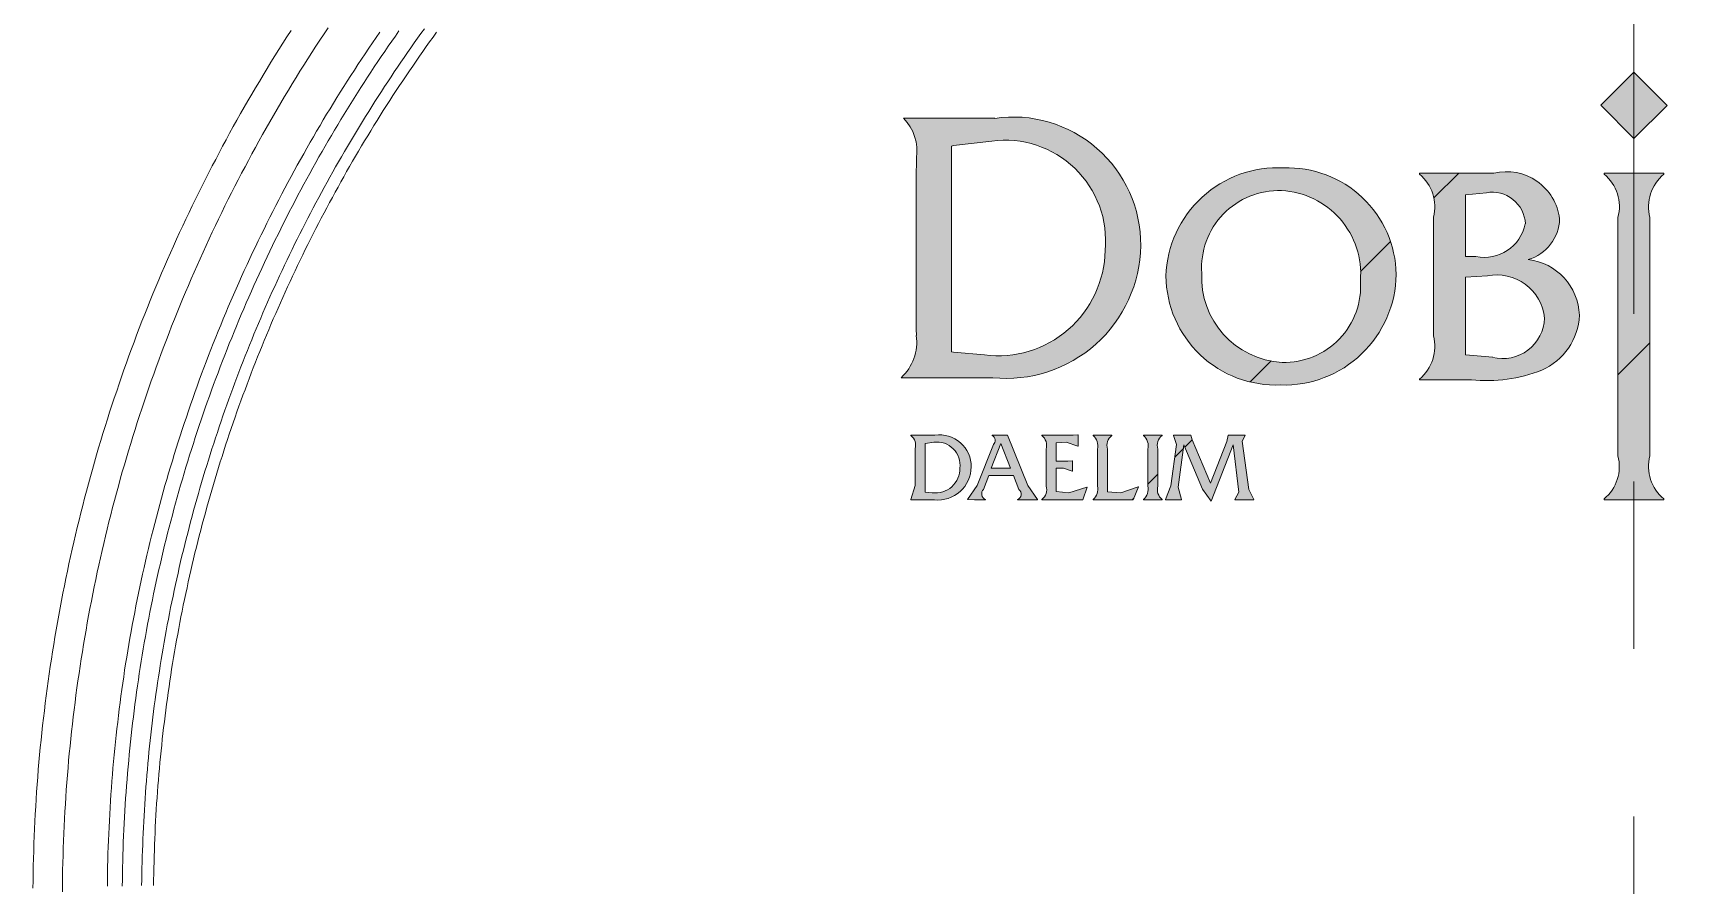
# Model space of a CAD drawing. Header units: millimetres. Extents: x 2029 to 2623, y -1230 to -810.
# Drawn here: x 2183.77 to 2208.36, y -1108.3 to -1095.58 of the extents above; entities that cross this region are included whole.
import ezdxf

# ---------------------------------------------------------------- set-up
doc = ezdxf.new("R2010")
doc.units = ezdxf.units.MM
doc.header["$LTSCALE"] = 10
doc.linetypes.add('CENTER', pattern=[2, 1.25, -0.25, 0.25, -0.25])
for name, color, linetype in [('00_COMPONENTS', 7, 'Continuous'), ('CL', 1, 'CENTER'), ('D', 2, 'Continuous')]:
    doc.layers.add(name, color=color, linetype=linetype)

msp = doc.modelspace()

# ---------------------------------------------------------------- hatches: boundary and pattern name
at = {"layer": 'D', "lineweight": 5}
h = msp.add_hatch(color=256, dxfattribs=at)
h.dxf.hatch_style = 1
h.paths.add_polyline_path([(2209.709, -1099.468), (2208.655, -1099.468), (2208.604, -1099.519, -0.283727), (2208.766, -1100.111), (2208.766, -1101.879, -0.280715), (2208.559, -1102.54), (2208.559, -1102.553), (2209.684, -1102.553, 0.442993), (2211.443, -1100.983, 0.459327)])
h.paths.add_polyline_path([(2209.243, -1099.858), (2209.666, -1099.806, -0.485797), (2210.909, -1101.04, -0.453459), (2209.586, -1102.216), (2209.243, -1102.184)], flags=16)
h.paths.add_polyline_path([(2207.676, -1097.676), (2207.23, -1097.676), (2207.23, -1097.69, -0.29577), (2207.437, -1098.337), (2207.437, -1100.686), (2207.676, -1100.447)])
h.paths.add_polyline_path([(2207.676, -1096.169), (2207.182, -1096.661), (2207.676, -1097.155)])
h.paths.add_polyline_path([(2207.676, -1096.169), (2207.676, -1096.169), (2207.676, -1097.155), (2207.676, -1097.155), (2208.17, -1096.662)])
h.paths.add_polyline_path([(2207.915, -1100.208), (2207.676, -1100.447), (2207.676, -1102.551), (2208.122, -1102.551), (2208.122, -1102.537, -0.290341), (2207.915, -1101.895)])
h.paths.add_polyline_path([(2207.676, -1100.447), (2207.437, -1100.686), (2207.437, -1101.895, -0.293084), (2207.23, -1102.537), (2207.23, -1102.551), (2207.676, -1102.551)])
h.paths.add_polyline_path([(2207.915, -1098.337, -0.288504), (2208.122, -1097.69), (2208.122, -1097.676), (2207.676, -1097.676), (2207.676, -1100.447), (2207.915, -1100.208)])
h.paths.add_polyline_path([(2213.588, -1099.726, -0.035458), (2213.763, -1099.748), (2214.075, -1099.436, 0.070819), (2213.621, -1099.389, 0.421412), (2211.863, -1101.001, 0.085426), (2211.962, -1101.549), (2212.399, -1101.112, -0.030067), (2212.397, -1100.96, -0.443865)])
h.paths.add_polyline_path([(2212.399, -1101.112), (2211.962, -1101.549, 0.327222), (2213.574, -1102.629, 0.419766), (2215.3, -1100.978, 0.339272), (2214.075, -1099.436), (2213.763, -1099.748, -0.381923), (2214.765, -1101.072, -0.44362), (2213.598, -1102.291, -0.378048)])
h.paths.add_polyline_path([(2216.629, -1102.27, -0.152451), (2215.458, -1101.833), (2215.604, -1102.459, 0.057412), (2216.286, -1102.613)])
h.paths.add_polyline_path([(2218.211, -1101.429, 0.098614), (2217.981, -1100.918), (2217.519, -1101.381, -0.053331), (2217.602, -1101.614, -0.384932), (2216.709, -1102.273, -0.009581), (2216.629, -1102.27), (2216.286, -1102.613, 0.029314), (2216.644, -1102.631, 0.40639)])
h.paths.add_polyline_path([(2217.087, -1100.343, -0.278524), (2216.152, -1099.513, -0.426841), (2216.961, -1098.931, -0.173961), (2217.864, -1099.262), (2217.864, -1098.696), (2217.009, -1098.573, 0.420899), (2215.543, -1099.578, 0.317624), (2216.669, -1100.741, -0.241901), (2217.519, -1101.381), (2217.981, -1100.918, 0.192215)])
h.paths.add_polyline_path([(2206.097, -1098.964, 0.325259), (2206.566, -1098.356, 0.448332), (2205.586, -1097.676), (2205.059, -1097.676), (2204.69, -1098.045, -0.117096), (2204.681, -1098.332), (2204.681, -1100.1, -0.291562), (2204.475, -1100.747), (2204.475, -1100.761), (2205.248, -1100.761, 0.11383), (2206.299, -1100.616, 0.285054), (2206.861, -1099.795, 0.372929)])
h.paths.add_polyline_path([(2206.341, -1099.837, -0.477527), (2205.568, -1100.423), (2205.159, -1100.386), (2205.159, -1099.228), (2205.488, -1099.209, -0.446211)], flags=16)
h.paths.add_polyline_path([(2205.314, -1098.919), (2205.159, -1098.919), (2205.159, -1098), (2205.474, -1097.966, -0.454212), (2206.055, -1098.431, -0.41405)], flags=16)
h.paths.add_polyline_path([(2205.059, -1097.676), (2204.475, -1097.676), (2204.475, -1097.69, -0.172212), (2204.69, -1098.045)], flags=17)
h.paths.add_polyline_path([(2202.447, -1097.596, 0.421604), (2200.688, -1099.209, 0.343841), (2201.944, -1100.791), (2202.257, -1100.478, -0.374627), (2201.223, -1099.167, -0.443793), (2202.414, -1097.934, -0.390315), (2203.595, -1099.14), (2204.041, -1098.694, 0.332018)])
h.paths.add_polyline_path([(2204.126, -1099.186, 0.077541), (2204.041, -1098.694), (2203.595, -1099.14, -0.028036), (2203.591, -1099.279, -0.443543), (2202.423, -1100.498, -0.033066), (2202.257, -1100.478), (2201.944, -1100.791, 0.070265), (2202.401, -1100.836, 0.419553)])
h.paths.add_polyline_path([(2198.131, -1096.855), (2196.77, -1096.855, -0.236718), (2196.962, -1097.447), (2196.961, -1097.553), (2196.96, -1097.643), (2196.96, -1099.899), (2196.96, -1100.002), (2196.961, -1100.097, -0.244078), (2196.736, -1100.728), (2198.101, -1100.728, 0.439722), (2200.312, -1098.756, 0.459902)])
h.paths.add_polyline_path([(2199.78, -1098.828, -0.445845), (2197.979, -1100.388), (2197.515, -1100.345), (2197.487, -1100.339), (2197.487, -1097.269), (2197.514, -1097.263), (2198.086, -1097.195, -0.48335)], flags=16)
h.paths.add_polyline_path([(2197.238, -1101.587), (2196.879, -1101.587), (2196.879, -1101.59, -0.308202), (2196.944, -1101.786), (2196.944, -1102.339), (2196.879, -1102.546), (2196.879, -1102.55), (2197.231, -1102.55, 0.44202), (2197.78, -1102.059, 0.46008)])
h.paths.add_polyline_path([(2197.613, -1102.077, -0.453726), (2197.2, -1102.445), (2197.093, -1102.434), (2197.093, -1101.708), (2197.225, -1101.691, -0.486245)], flags=16)
h.paths.add_polyline_path([(2198.321, -1101.587), (2198.091, -1101.587), (2198.091, -1101.59, -0.512502), (2198.112, -1101.727), (2197.868, -1102.338), (2197.726, -1102.546), (2197.83, -1102.55), (2197.995, -1102.55), (2197.995, -1102.546, -0.551776), (2197.966, -1102.395), (2198.042, -1102.188), (2198.41, -1102.188), (2198.49, -1102.395, -0.621846), (2198.47, -1102.546), (2198.47, -1102.55), (2198.771, -1102.55), (2198.771, -1102.546), (2198.627, -1102.338)])
h.paths.add_polyline_path([(2198.08, -1102.08), (2198.225, -1101.711), (2198.369, -1102.08)], flags=16)
h.paths.add_polyline_path([(2199.293, -1101.966), (2199.289, -1101.966), (2199.224, -1101.974), (2199.05, -1101.974), (2199.05, -1101.702), (2199.2, -1101.691), (2199.373, -1101.75), (2199.377, -1101.75), (2199.377, -1101.579), (2199.373, -1101.579), (2199.304, -1101.587), (2198.834, -1101.587), (2198.834, -1101.59, -0.295922), (2198.901, -1101.793), (2198.901, -1102.345, -0.297266), (2198.834, -1102.546), (2198.834, -1102.55), (2199.446, -1102.55), (2199.511, -1102.359), (2199.508, -1102.359), (2199.237, -1102.445), (2199.05, -1102.428), (2199.05, -1102.08), (2199.159, -1102.08), (2199.289, -1102.121), (2199.293, -1102.121)])
h.paths.add_polyline_path([(2199.813, -1101.793, -0.292936), (2199.878, -1101.59), (2199.878, -1101.587), (2199.599, -1101.587), (2199.599, -1101.59, -0.291903), (2199.664, -1101.793), (2199.664, -1102.345, -0.293234), (2199.599, -1102.546), (2199.599, -1102.55), (2200.184, -1102.55), (2200.212, -1102.523), (2200.277, -1102.355), (2200.273, -1102.355), (2200.013, -1102.445), (2199.813, -1102.432)])
h.paths.add_polyline_path([(2200.565, -1101.793, -0.285971), (2200.63, -1101.59), (2200.63, -1101.587), (2200.352, -1101.587), (2200.352, -1101.59, -0.294911), (2200.416, -1101.793), (2200.416, -1102.318), (2200.565, -1102.169)])
h.paths.add_polyline_path([(2200.565, -1102.345), (2200.565, -1102.169), (2200.416, -1102.318), (2200.416, -1102.345, -0.289174), (2200.352, -1102.546), (2200.352, -1102.55), (2200.63, -1102.55), (2200.63, -1102.546, -0.28827)])
h.paths.add_polyline_path([(2200.949, -1101.785), (2200.822, -1101.913), (2200.763, -1102.341), (2200.681, -1102.546), (2200.681, -1102.55), (2200.92, -1102.55), (2200.92, -1102.546), (2200.873, -1102.362)])
h.paths.add_polyline_path([(2201.08, -1101.655), (2201.079, -1101.653), (2201.058, -1101.587), (2200.801, -1101.587), (2200.801, -1101.59), (2200.847, -1101.727), (2200.822, -1101.913), (2200.949, -1101.785), (2200.957, -1101.731), (2200.971, -1101.764)])
h.paths.add_polyline_path([(2201.08, -1101.655), (2200.971, -1101.764), (2201.235, -1102.393), (2201.364, -1102.569), (2201.692, -1101.73), (2201.776, -1102.436), (2201.716, -1102.546), (2201.716, -1102.55), (2201.998, -1102.55), (2201.998, -1102.546), (2201.924, -1102.397), (2201.827, -1101.677), (2201.873, -1101.59), (2201.873, -1101.587), (2201.619, -1101.587), (2201.597, -1101.678), (2201.354, -1102.3)])
edge = h.paths.add_edge_path()
edge.add_ellipse((2207.676, -1116.051), major_axis=(-13, 0), ratio=0.576923, start_angle=270, end_angle=450)
edge.add_line((2207.676, -1123.551), (2207.676, -1122.751))
edge.add_ellipse((2207.676, -1116.051), major_axis=(-12.2, 0), ratio=0.54918, start_angle=270.0001, end_angle=450, ccw=False)
edge.add_line((2207.676, -1109.351), (2207.676, -1108.551))
edge = h.paths.add_edge_path()
edge.add_ellipse((2207.676, -1116.051), major_axis=(-13, 0), ratio=0.576923, start_angle=90.0002, end_angle=269.9998)
edge.add_line((2207.676, -1108.551), (2207.676, -1109.351))
edge.add_ellipse((2207.676, -1116.051), major_axis=(-12.2, 0), ratio=0.54918, start_angle=90.0002, end_angle=269.9999, ccw=False)
edge.add_line((2207.676, -1122.751), (2207.676, -1123.551))

# ---------------------------------------------------------------- linework, layer by layer
at = {"layer": '00_COMPONENTS', "lineweight": 5}
for points in [[(2183.771, -1108.347), (2183.772, -1108.236), (2183.774, -1108.125), (2183.776, -1108.014), (2183.779, -1107.904), (2183.782, -1107.793), (2183.786, -1107.682), (2183.79, -1107.572), (2183.795, -1107.461), (2183.8, -1107.351), (2183.806, -1107.24), (2183.812, -1107.13), (2183.819, -1107.019), (2183.826, -1106.909), (2183.834, -1106.799), (2183.843, -1106.689), (2183.851, -1106.578), (2183.861, -1106.468), (2183.871, -1106.358), (2183.881, -1106.248), (2183.892, -1106.138), (2183.904, -1106.028), (2183.915, -1105.918), (2183.928, -1105.808), (2183.941, -1105.698), (2183.954, -1105.588), (2183.968, -1105.478), (2183.983, -1105.368), (2183.998, -1105.259), (2184.014, -1105.149), (2184.03, -1105.039), (2184.046, -1104.929), (2184.063, -1104.82), (2184.081, -1104.71), (2184.099, -1104.601), (2184.118, -1104.491), (2184.137, -1104.382), (2184.156, -1104.272), (2184.177, -1104.163), (2184.197, -1104.054), (2184.219, -1103.944), (2184.24, -1103.835), (2184.263, -1103.726), (2184.285, -1103.616), (2184.309, -1103.507), (2184.333, -1103.398), (2184.357, -1103.289), (2184.382, -1103.18), (2184.407, -1103.071), (2184.433, -1102.962), (2184.46, -1102.853), (2184.487, -1102.744), (2184.514, -1102.636), (2184.542, -1102.527), (2184.571, -1102.419), (2184.6, -1102.311), (2184.629, -1102.203), (2184.659, -1102.096), (2184.69, -1101.988), (2184.721, -1101.881), (2184.752, -1101.774), (2184.784, -1101.667), (2184.816, -1101.561), (2184.849, -1101.455), (2184.882, -1101.348), (2184.916, -1101.242), (2184.951, -1101.137), (2184.985, -1101.031), (2185.021, -1100.926), (2185.056, -1100.821), (2185.092, -1100.716), (2185.129, -1100.611), (2185.166, -1100.507), (2185.204, -1100.403), (2185.242, -1100.299), (2185.28, -1100.195), (2185.319, -1100.091), (2185.359, -1099.988), (2185.399, -1099.884), (2185.439, -1099.781), (2185.48, -1099.679), (2185.521, -1099.576), (2185.563, -1099.474), (2185.606, -1099.371), (2185.648, -1099.269), (2185.692, -1099.168), (2185.735, -1099.066), (2185.779, -1098.965), (2185.824, -1098.863), (2185.869, -1098.763), (2185.915, -1098.662), (2185.961, -1098.561), (2186.007, -1098.461), (2186.054, -1098.361), (2186.102, -1098.261), (2186.15, -1098.161), (2186.198, -1098.061), (2186.247, -1097.962), (2186.296, -1097.863), (2186.346, -1097.764), (2186.397, -1097.665), (2186.447, -1097.567), (2186.499, -1097.469), (2186.55, -1097.371), (2186.603, -1097.273), (2186.655, -1097.175), (2186.708, -1097.077), (2186.762, -1096.98), (2186.816, -1096.883), (2186.871, -1096.786), (2186.926, -1096.69), (2186.981, -1096.593), (2187.037, -1096.497), (2187.094, -1096.401), (2187.151, -1096.305), (2187.208, -1096.21), (2187.266, -1096.114), (2187.324, -1096.019), (2187.383, -1095.924), (2187.443, -1095.829), (2187.502, -1095.735), (2187.563, -1095.641), (2187.624, -1095.546)], [(2188.178, -1095.504), (2188.117, -1095.596), (2188.056, -1095.689), (2187.995, -1095.781), (2187.935, -1095.874), (2187.876, -1095.967), (2187.817, -1096.06), (2187.758, -1096.154), (2187.7, -1096.247), (2187.642, -1096.341), (2187.585, -1096.435), (2187.529, -1096.529), (2187.473, -1096.624), (2187.417, -1096.718), (2187.362, -1096.813), (2187.307, -1096.908), (2187.253, -1097.004), (2187.199, -1097.099), (2187.145, -1097.195), (2187.093, -1097.291), (2187.04, -1097.387), (2186.988, -1097.483), (2186.937, -1097.58), (2186.886, -1097.676), (2186.835, -1097.773), (2186.785, -1097.87), (2186.736, -1097.968), (2186.687, -1098.065), (2186.638, -1098.163), (2186.59, -1098.261), (2186.542, -1098.359), (2186.495, -1098.458), (2186.448, -1098.556), (2186.402, -1098.655), (2186.356, -1098.754), (2186.311, -1098.853), (2186.266, -1098.952), (2186.221, -1099.052), (2186.177, -1099.152), (2186.134, -1099.252), (2186.091, -1099.352), (2186.048, -1099.452), (2186.006, -1099.553), (2185.965, -1099.654), (2185.923, -1099.755), (2185.883, -1099.856), (2185.842, -1099.957), (2185.803, -1100.059), (2185.763, -1100.161), (2185.724, -1100.263), (2185.686, -1100.365), (2185.648, -1100.467), (2185.611, -1100.57), (2185.574, -1100.673), (2185.537, -1100.776), (2185.501, -1100.879), (2185.465, -1100.982), (2185.43, -1101.086), (2185.396, -1101.19), (2185.362, -1101.294), (2185.328, -1101.398), (2185.295, -1101.503), (2185.262, -1101.607), (2185.23, -1101.712), (2185.198, -1101.817), (2185.167, -1101.923), (2185.136, -1102.028), (2185.105, -1102.134), (2185.075, -1102.24), (2185.046, -1102.346), (2185.017, -1102.452), (2184.989, -1102.559), (2184.961, -1102.666), (2184.933, -1102.773), (2184.906, -1102.88), (2184.88, -1102.987), (2184.854, -1103.095), (2184.828, -1103.202), (2184.803, -1103.309), (2184.779, -1103.417), (2184.755, -1103.525), (2184.732, -1103.632), (2184.709, -1103.74), (2184.686, -1103.847), (2184.665, -1103.955), (2184.643, -1104.063), (2184.622, -1104.171), (2184.602, -1104.279), (2184.582, -1104.386), (2184.563, -1104.494), (2184.544, -1104.602), (2184.526, -1104.71), (2184.509, -1104.818), (2184.491, -1104.926), (2184.475, -1105.034), (2184.459, -1105.143), (2184.443, -1105.251), (2184.428, -1105.359), (2184.413, -1105.467), (2184.399, -1105.575), (2184.385, -1105.684), (2184.372, -1105.792), (2184.36, -1105.901), (2184.348, -1106.009), (2184.336, -1106.117), (2184.325, -1106.226), (2184.314, -1106.335), (2184.304, -1106.443), (2184.295, -1106.552), (2184.286, -1106.66), (2184.277, -1106.769), (2184.269, -1106.878), (2184.262, -1106.987), (2184.255, -1107.095), (2184.248, -1107.204), (2184.242, -1107.313), (2184.236, -1107.422), (2184.231, -1107.531), (2184.227, -1107.64), (2184.223, -1107.749), (2184.22, -1107.858), (2184.217, -1107.967), (2184.214, -1108.076), (2184.212, -1108.186), (2184.211, -1108.295), (2184.21, -1108.404)], [(2184.882, -1108.319), (2184.883, -1108.222), (2184.884, -1108.124), (2184.886, -1108.026), (2184.889, -1107.928), (2184.891, -1107.83), (2184.895, -1107.732), (2184.898, -1107.634), (2184.902, -1107.536), (2184.907, -1107.438), (2184.912, -1107.34), (2184.917, -1107.242), (2184.923, -1107.143), (2184.929, -1107.045), (2184.936, -1106.947), (2184.943, -1106.849), (2184.95, -1106.75), (2184.958, -1106.652), (2184.966, -1106.554), (2184.975, -1106.456), (2184.984, -1106.358), (2184.994, -1106.26), (2185.004, -1106.162), (2185.014, -1106.065), (2185.025, -1105.967), (2185.036, -1105.87), (2185.048, -1105.772), (2185.06, -1105.675), (2185.072, -1105.578), (2185.085, -1105.481), (2185.098, -1105.384), (2185.112, -1105.287), (2185.126, -1105.191), (2185.14, -1105.094), (2185.155, -1104.998), (2185.171, -1104.901), (2185.186, -1104.805), (2185.203, -1104.709), (2185.219, -1104.613), (2185.236, -1104.517), (2185.254, -1104.421), (2185.272, -1104.325), (2185.29, -1104.23), (2185.309, -1104.134), (2185.328, -1104.039), (2185.347, -1103.943), (2185.367, -1103.848), (2185.387, -1103.753), (2185.408, -1103.658), (2185.429, -1103.563), (2185.451, -1103.468), (2185.473, -1103.374), (2185.495, -1103.279), (2185.518, -1103.185), (2185.542, -1103.09), (2185.565, -1102.996), (2185.589, -1102.902), (2185.614, -1102.808), (2185.639, -1102.714), (2185.664, -1102.62), (2185.69, -1102.526), (2185.716, -1102.432), (2185.742, -1102.339), (2185.769, -1102.245), (2185.797, -1102.152), (2185.824, -1102.059), (2185.853, -1101.966), (2185.881, -1101.873), (2185.91, -1101.78), (2185.939, -1101.687), (2185.969, -1101.594), (2185.999, -1101.501), (2186.03, -1101.409), (2186.061, -1101.316), (2186.092, -1101.224), (2186.124, -1101.132), (2186.156, -1101.04), (2186.189, -1100.948), (2186.222, -1100.856), (2186.255, -1100.764), (2186.289, -1100.672), (2186.323, -1100.581), (2186.358, -1100.489), (2186.393, -1100.398), (2186.428, -1100.306), (2186.464, -1100.215), (2186.501, -1100.124), (2186.537, -1100.033), (2186.574, -1099.942), (2186.612, -1099.851), (2186.65, -1099.761), (2186.688, -1099.67), (2186.727, -1099.579), (2186.766, -1099.489), (2186.805, -1099.399), (2186.845, -1099.309), (2186.886, -1099.219), (2186.926, -1099.129), (2186.967, -1099.04), (2187.009, -1098.95), (2187.05, -1098.861), (2187.092, -1098.773), (2187.135, -1098.684), (2187.178, -1098.596), (2187.221, -1098.508), (2187.264, -1098.42), (2187.308, -1098.332), (2187.352, -1098.245), (2187.397, -1098.158), (2187.442, -1098.071), (2187.487, -1097.984), (2187.532, -1097.898), (2187.578, -1097.812), (2187.625, -1097.726), (2187.671, -1097.64), (2187.718, -1097.554), (2187.765, -1097.469), (2187.813, -1097.384), (2187.861, -1097.299), (2187.909, -1097.214), (2187.958, -1097.13), (2188.007, -1097.046), (2188.057, -1096.962), (2188.106, -1096.878), (2188.156, -1096.795), (2188.207, -1096.712), (2188.258, -1096.629), (2188.309, -1096.546), (2188.36, -1096.463), (2188.412, -1096.381), (2188.464, -1096.299), (2188.517, -1096.217), (2188.57, -1096.135), (2188.623, -1096.054), (2188.677, -1095.973), (2188.731, -1095.892), (2188.785, -1095.811), (2188.839, -1095.731), (2188.894, -1095.65), (2188.95, -1095.57)], [(2189.236, -1095.551), (2189.182, -1095.627), (2189.129, -1095.703), (2189.076, -1095.779), (2189.024, -1095.856), (2188.971, -1095.933), (2188.919, -1096.01), (2188.868, -1096.087), (2188.817, -1096.165), (2188.766, -1096.242), (2188.715, -1096.32), (2188.665, -1096.398), (2188.615, -1096.477), (2188.565, -1096.555), (2188.516, -1096.634), (2188.467, -1096.713), (2188.419, -1096.792), (2188.37, -1096.872), (2188.322, -1096.951), (2188.275, -1097.031), (2188.227, -1097.111), (2188.18, -1097.191), (2188.134, -1097.272), (2188.087, -1097.352), (2188.041, -1097.433), (2187.995, -1097.514), (2187.95, -1097.596), (2187.905, -1097.677), (2187.86, -1097.759), (2187.815, -1097.841), (2187.771, -1097.923), (2187.727, -1098.005), (2187.684, -1098.088), (2187.641, -1098.171), (2187.598, -1098.254), (2187.555, -1098.337), (2187.513, -1098.42), (2187.471, -1098.504), (2187.43, -1098.588), (2187.388, -1098.672), (2187.347, -1098.756), (2187.307, -1098.84), (2187.267, -1098.925), (2187.227, -1099.01), (2187.187, -1099.095), (2187.148, -1099.18), (2187.109, -1099.266), (2187.07, -1099.352), (2187.032, -1099.438), (2186.994, -1099.524), (2186.956, -1099.61), (2186.919, -1099.697), (2186.882, -1099.783), (2186.845, -1099.87), (2186.809, -1099.956), (2186.774, -1100.043), (2186.738, -1100.13), (2186.703, -1100.217), (2186.669, -1100.304), (2186.635, -1100.391), (2186.601, -1100.478), (2186.567, -1100.565), (2186.534, -1100.653), (2186.501, -1100.74), (2186.469, -1100.828), (2186.437, -1100.915), (2186.406, -1101.003), (2186.374, -1101.091), (2186.343, -1101.179), (2186.313, -1101.267), (2186.283, -1101.355), (2186.253, -1101.443), (2186.224, -1101.532), (2186.195, -1101.62), (2186.166, -1101.709), (2186.138, -1101.797), (2186.11, -1101.886), (2186.083, -1101.975), (2186.056, -1102.064), (2186.029, -1102.153), (2186.002, -1102.242), (2185.976, -1102.331), (2185.951, -1102.42), (2185.926, -1102.51), (2185.901, -1102.599), (2185.876, -1102.689), (2185.852, -1102.778), (2185.828, -1102.868), (2185.805, -1102.958), (2185.782, -1103.048), (2185.759, -1103.138), (2185.737, -1103.228), (2185.715, -1103.318), (2185.694, -1103.408), (2185.673, -1103.499), (2185.652, -1103.589), (2185.632, -1103.68), (2185.612, -1103.771), (2185.592, -1103.862), (2185.573, -1103.952), (2185.554, -1104.043), (2185.536, -1104.134), (2185.518, -1104.226), (2185.5, -1104.317), (2185.483, -1104.408), (2185.466, -1104.5), (2185.449, -1104.591), (2185.433, -1104.683), (2185.417, -1104.775), (2185.402, -1104.867), (2185.387, -1104.959), (2185.373, -1105.051), (2185.358, -1105.143), (2185.345, -1105.235), (2185.331, -1105.327), (2185.318, -1105.42), (2185.305, -1105.512), (2185.293, -1105.605), (2185.281, -1105.698), (2185.27, -1105.791), (2185.259, -1105.883), (2185.248, -1105.976), (2185.237, -1106.07), (2185.227, -1106.163), (2185.218, -1106.256), (2185.209, -1106.35), (2185.2, -1106.443), (2185.191, -1106.537), (2185.183, -1106.63), (2185.176, -1106.724), (2185.168, -1106.818), (2185.161, -1106.912), (2185.155, -1107.006), (2185.149, -1107.1), (2185.143, -1107.193), (2185.138, -1107.287), (2185.133, -1107.381), (2185.128, -1107.475), (2185.124, -1107.568), (2185.12, -1107.662), (2185.117, -1107.756), (2185.114, -1107.849), (2185.111, -1107.943), (2185.109, -1108.036), (2185.107, -1108.13), (2185.106, -1108.223), (2185.105, -1108.316)], [(2185.394, -1108.307), (2185.395, -1108.221), (2185.397, -1108.134), (2185.398, -1108.047), (2185.4, -1107.96), (2185.403, -1107.874), (2185.406, -1107.787), (2185.409, -1107.7), (2185.412, -1107.614), (2185.416, -1107.527), (2185.42, -1107.44), (2185.424, -1107.354), (2185.429, -1107.267), (2185.434, -1107.181), (2185.439, -1107.094), (2185.445, -1107.007), (2185.451, -1106.921), (2185.457, -1106.834), (2185.464, -1106.748), (2185.471, -1106.661), (2185.479, -1106.575), (2185.487, -1106.488), (2185.495, -1106.402), (2185.503, -1106.316), (2185.512, -1106.229), (2185.521, -1106.143), (2185.531, -1106.056), (2185.541, -1105.97), (2185.551, -1105.884), (2185.561, -1105.797), (2185.572, -1105.711), (2185.583, -1105.625), (2185.595, -1105.538), (2185.607, -1105.452), (2185.619, -1105.366), (2185.632, -1105.28), (2185.645, -1105.194), (2185.658, -1105.107), (2185.671, -1105.021), (2185.685, -1104.935), (2185.7, -1104.849), (2185.714, -1104.763), (2185.729, -1104.677), (2185.745, -1104.59), (2185.76, -1104.504), (2185.776, -1104.418), (2185.793, -1104.332), (2185.81, -1104.246), (2185.827, -1104.16), (2185.844, -1104.074), (2185.862, -1103.988), (2185.88, -1103.902), (2185.899, -1103.816), (2185.917, -1103.73), (2185.937, -1103.645), (2185.956, -1103.559), (2185.976, -1103.473), (2185.996, -1103.388), (2186.017, -1103.303), (2186.038, -1103.218), (2186.059, -1103.133), (2186.081, -1103.048), (2186.103, -1102.963), (2186.125, -1102.878), (2186.147, -1102.794), (2186.17, -1102.71), (2186.193, -1102.625), (2186.217, -1102.541), (2186.241, -1102.457), (2186.265, -1102.374), (2186.289, -1102.29), (2186.314, -1102.206), (2186.339, -1102.123), (2186.365, -1102.04), (2186.391, -1101.957), (2186.417, -1101.874), (2186.443, -1101.791), (2186.47, -1101.708), (2186.497, -1101.625), (2186.524, -1101.543), (2186.552, -1101.46), (2186.58, -1101.378), (2186.608, -1101.296), (2186.637, -1101.214), (2186.665, -1101.132), (2186.695, -1101.05), (2186.724, -1100.969), (2186.754, -1100.887), (2186.784, -1100.806), (2186.815, -1100.725), (2186.846, -1100.644), (2186.877, -1100.563), (2186.908, -1100.482), (2186.94, -1100.401), (2186.972, -1100.321), (2187.004, -1100.24), (2187.037, -1100.16), (2187.07, -1100.08), (2187.103, -1100), (2187.137, -1099.92), (2187.171, -1099.84), (2187.205, -1099.76), (2187.24, -1099.681), (2187.275, -1099.601), (2187.31, -1099.522), (2187.345, -1099.443), (2187.381, -1099.364), (2187.417, -1099.285), (2187.453, -1099.206), (2187.49, -1099.127), (2187.527, -1099.049), (2187.565, -1098.97), (2187.602, -1098.892), (2187.64, -1098.814), (2187.678, -1098.736), (2187.717, -1098.658), (2187.756, -1098.58), (2187.795, -1098.503), (2187.835, -1098.425), (2187.874, -1098.348), (2187.915, -1098.27), (2187.955, -1098.193), (2187.996, -1098.116), (2188.037, -1098.039), (2188.078, -1097.963), (2188.12, -1097.886), (2188.162, -1097.809), (2188.204, -1097.733), (2188.247, -1097.657), (2188.29, -1097.581), (2188.333, -1097.505), (2188.377, -1097.429), (2188.421, -1097.353), (2188.465, -1097.278), (2188.51, -1097.202), (2188.555, -1097.127), (2188.6, -1097.052), (2188.646, -1096.977), (2188.691, -1096.902), (2188.738, -1096.827), (2188.784, -1096.752), (2188.831, -1096.678), (2188.878, -1096.604), (2188.925, -1096.53), (2188.973, -1096.456), (2189.021, -1096.382), (2189.069, -1096.309), (2189.117, -1096.236), (2189.166, -1096.163), (2189.215, -1096.091), (2189.264, -1096.018), (2189.313, -1095.946), (2189.363, -1095.874), (2189.413, -1095.803), (2189.463, -1095.731), (2189.513, -1095.66), (2189.564, -1095.589), (2189.615, -1095.518)], [(2189.796, -1095.571), (2189.745, -1095.643), (2189.693, -1095.714), (2189.642, -1095.786), (2189.591, -1095.858), (2189.541, -1095.93), (2189.491, -1096.002), (2189.441, -1096.075), (2189.391, -1096.148), (2189.341, -1096.221), (2189.292, -1096.294), (2189.243, -1096.368), (2189.195, -1096.442), (2189.146, -1096.516), (2189.098, -1096.59), (2189.05, -1096.665), (2189.002, -1096.739), (2188.955, -1096.814), (2188.908, -1096.89), (2188.861, -1096.965), (2188.815, -1097.041), (2188.769, -1097.116), (2188.723, -1097.192), (2188.678, -1097.268), (2188.632, -1097.344), (2188.588, -1097.421), (2188.543, -1097.497), (2188.499, -1097.574), (2188.455, -1097.65), (2188.412, -1097.727), (2188.369, -1097.804), (2188.326, -1097.881), (2188.283, -1097.958), (2188.241, -1098.036), (2188.199, -1098.113), (2188.158, -1098.191), (2188.117, -1098.268), (2188.076, -1098.346), (2188.035, -1098.424), (2187.995, -1098.502), (2187.955, -1098.581), (2187.915, -1098.659), (2187.876, -1098.738), (2187.837, -1098.816), (2187.799, -1098.895), (2187.76, -1098.974), (2187.722, -1099.053), (2187.685, -1099.132), (2187.647, -1099.211), (2187.61, -1099.291), (2187.574, -1099.37), (2187.537, -1099.45), (2187.501, -1099.53), (2187.465, -1099.61), (2187.43, -1099.69), (2187.395, -1099.77), (2187.36, -1099.851), (2187.325, -1099.931), (2187.291, -1100.012), (2187.257, -1100.092), (2187.224, -1100.173), (2187.191, -1100.254), (2187.158, -1100.335), (2187.125, -1100.417), (2187.093, -1100.498), (2187.061, -1100.579), (2187.03, -1100.661), (2186.998, -1100.743), (2186.967, -1100.825), (2186.937, -1100.907), (2186.906, -1100.989), (2186.876, -1101.071), (2186.847, -1101.154), (2186.817, -1101.236), (2186.788, -1101.319), (2186.76, -1101.402), (2186.731, -1101.485), (2186.703, -1101.568), (2186.676, -1101.651), (2186.648, -1101.735), (2186.621, -1101.818), (2186.594, -1101.902), (2186.568, -1101.985), (2186.542, -1102.069), (2186.516, -1102.153), (2186.491, -1102.238), (2186.466, -1102.322), (2186.441, -1102.406), (2186.416, -1102.491), (2186.392, -1102.576), (2186.368, -1102.66), (2186.345, -1102.745), (2186.322, -1102.83), (2186.299, -1102.916), (2186.277, -1103.001), (2186.254, -1103.087), (2186.233, -1103.172), (2186.211, -1103.258), (2186.19, -1103.344), (2186.169, -1103.43), (2186.149, -1103.516), (2186.129, -1103.603), (2186.109, -1103.689), (2186.09, -1103.776), (2186.071, -1103.862), (2186.052, -1103.949), (2186.034, -1104.036), (2186.016, -1104.123), (2185.998, -1104.21), (2185.981, -1104.296), (2185.964, -1104.383), (2185.948, -1104.47), (2185.932, -1104.557), (2185.916, -1104.644), (2185.9, -1104.731), (2185.885, -1104.818), (2185.871, -1104.905), (2185.856, -1104.992), (2185.842, -1105.079), (2185.829, -1105.166), (2185.816, -1105.253), (2185.803, -1105.34), (2185.79, -1105.427), (2185.778, -1105.514), (2185.766, -1105.601), (2185.755, -1105.688), (2185.743, -1105.775), (2185.733, -1105.862), (2185.722, -1105.95), (2185.712, -1106.037), (2185.702, -1106.124), (2185.693, -1106.211), (2185.684, -1106.298), (2185.675, -1106.386), (2185.667, -1106.473), (2185.659, -1106.56), (2185.651, -1106.647), (2185.644, -1106.735), (2185.637, -1106.822), (2185.63, -1106.909), (2185.624, -1106.997), (2185.618, -1107.084), (2185.613, -1107.171), (2185.607, -1107.259), (2185.603, -1107.346), (2185.598, -1107.434), (2185.594, -1107.521), (2185.59, -1107.609), (2185.587, -1107.696), (2185.584, -1107.784), (2185.581, -1107.871), (2185.579, -1107.959), (2185.576, -1108.046), (2185.575, -1108.134), (2185.573, -1108.221), (2185.572, -1108.309)]]:
    msp.add_lwpolyline(points, dxfattribs=at)
at = {"layer": 'CL', "lineweight": 5}
msp.add_line((2207.676, -847.275), (2207.676, -1211.381), dxfattribs=at)
at = {"layer": 'D', "lineweight": 5}
for p, q in [((2207.182, -1096.661), (2207.676, -1096.169)), ((2207.676, -1096.169), (2208.17, -1096.662)), ((2196.77, -1096.855), (2198.131, -1096.855)), ((2207.676, -1097.155), (2207.182, -1096.661)), ((2208.17, -1096.662), (2207.676, -1097.155)), ((2197.514, -1097.263), (2197.487, -1097.269)), ((2197.487, -1097.269), (2197.487, -1100.339)), ((2198.086, -1097.195), (2197.514, -1097.263)), ((2196.96, -1097.643), (2196.961, -1097.553)), ((2196.961, -1097.553), (2196.962, -1097.447)), ((2196.96, -1099.899), (2196.96, -1097.643)), ((2205.586, -1097.676), (2204.475, -1097.676)), ((2204.475, -1097.676), (2204.475, -1097.69)), ((2204.69, -1098.045), (2205.059, -1097.676)), ((2207.23, -1097.676), (2208.122, -1097.676)), ((2207.23, -1097.69), (2207.23, -1097.676)), ((2208.122, -1097.676), (2208.122, -1097.69)), ((2205.159, -1098), (2205.474, -1097.966)), ((2205.159, -1098.919), (2205.159, -1098)), ((2204.681, -1098.332), (2204.681, -1100.1)), ((2207.437, -1101.895), (2207.437, -1098.337)), ((2207.915, -1098.337), (2207.915, -1101.895)), ((2203.595, -1099.14), (2204.041, -1098.694)), ((2205.314, -1098.919), (2205.159, -1098.919)), ((2205.159, -1099.228), (2205.488, -1099.209)), ((2205.159, -1100.386), (2205.159, -1099.228)), ((2196.96, -1100.002), (2196.96, -1099.899)), ((2196.961, -1100.097), (2196.96, -1100.002)), ((2207.676, -1100.447), (2207.915, -1100.208)), ((2197.487, -1100.339), (2197.515, -1100.345)), ((2197.515, -1100.345), (2197.979, -1100.388)), ((2201.944, -1100.791), (2202.257, -1100.478)), ((2205.568, -1100.423), (2205.159, -1100.386)), ((2207.437, -1100.686), (2207.676, -1100.447)), ((2198.101, -1100.728), (2196.736, -1100.728)), ((2204.475, -1100.747), (2204.475, -1100.761)), ((2204.475, -1100.761), (2205.248, -1100.761)), ((2197.238, -1101.587), (2196.879, -1101.587)), ((2196.879, -1101.587), (2196.879, -1101.59)), ((2196.944, -1101.786), (2196.944, -1102.339)), ((2197.093, -1101.708), (2197.225, -1101.691)), ((2197.093, -1102.434), (2197.093, -1101.708)), ((2198.112, -1101.727), (2197.868, -1102.338)), ((2198.08, -1102.08), (2198.225, -1101.711)), ((2198.321, -1101.587), (2198.091, -1101.587)), ((2198.091, -1101.587), (2198.091, -1101.59)), ((2198.225, -1101.711), (2198.369, -1102.08)), ((2198.627, -1102.338), (2198.321, -1101.587)), ((2198.834, -1101.59), (2198.834, -1101.587)), ((2198.834, -1101.587), (2199.304, -1101.587)), ((2198.901, -1102.345), (2198.901, -1101.793)), ((2199.2, -1101.691), (2199.05, -1101.702)), ((2199.05, -1101.702), (2199.05, -1101.974)), ((2199.373, -1101.75), (2199.2, -1101.691)), ((2199.304, -1101.587), (2199.373, -1101.579)), ((2199.373, -1101.579), (2199.377, -1101.579)), ((2199.377, -1101.75), (2199.373, -1101.75)), ((2199.377, -1101.579), (2199.377, -1101.75)), ((2199.599, -1101.59), (2199.599, -1101.587)), ((2199.599, -1101.587), (2199.878, -1101.587)), ((2199.664, -1102.345), (2199.664, -1101.793)), ((2199.813, -1101.793), (2199.813, -1102.432)), ((2199.878, -1101.587), (2199.878, -1101.59)), ((2200.352, -1101.587), (2200.63, -1101.587)), ((2200.352, -1101.59), (2200.352, -1101.587)), ((2200.416, -1102.345), (2200.416, -1101.793)), ((2200.565, -1101.793), (2200.565, -1102.345)), ((2200.63, -1101.587), (2200.63, -1101.59)), ((2200.763, -1102.341), (2200.847, -1101.727)), ((2200.801, -1101.59), (2200.801, -1101.587)), ((2200.801, -1101.587), (2201.058, -1101.587)), ((2200.847, -1101.727), (2200.801, -1101.59)), ((2200.822, -1101.913), (2200.949, -1101.785)), ((2200.957, -1101.731), (2200.873, -1102.362)), ((2201.235, -1102.393), (2200.957, -1101.731)), ((2200.971, -1101.764), (2201.08, -1101.655)), ((2201.058, -1101.587), (2201.058, -1101.587)), ((2201.058, -1101.587), (2201.079, -1101.653)), ((2201.079, -1101.653), (2201.354, -1102.3)), ((2201.354, -1102.3), (2201.597, -1101.678)), ((2201.692, -1101.73), (2201.364, -1102.569)), ((2201.597, -1101.678), (2201.619, -1101.587)), ((2201.619, -1101.587), (2201.619, -1101.587)), ((2201.619, -1101.587), (2201.873, -1101.587)), ((2201.776, -1102.436), (2201.692, -1101.73)), ((2201.873, -1101.59), (2201.827, -1101.677)), ((2201.827, -1101.677), (2201.924, -1102.397)), ((2201.873, -1101.587), (2201.873, -1101.59)), ((2199.05, -1101.974), (2199.224, -1101.974)), ((2199.224, -1101.974), (2199.289, -1101.966)), ((2199.289, -1101.966), (2199.293, -1101.966)), ((2199.293, -1101.966), (2199.293, -1102.121)), ((2197.966, -1102.395), (2198.042, -1102.188)), ((2198.042, -1102.188), (2198.41, -1102.188)), ((2198.369, -1102.08), (2198.08, -1102.08)), ((2198.41, -1102.188), (2198.49, -1102.395)), ((2199.159, -1102.08), (2199.05, -1102.08)), ((2199.05, -1102.08), (2199.05, -1102.428)), ((2199.289, -1102.121), (2199.159, -1102.08)), ((2199.293, -1102.121), (2199.289, -1102.121)), ((2200.416, -1102.318), (2200.565, -1102.169)), ((2196.944, -1102.339), (2196.879, -1102.546)), ((2197.2, -1102.445), (2197.093, -1102.434)), ((2197.868, -1102.338), (2197.726, -1102.546)), ((2198.771, -1102.546), (2198.627, -1102.338)), ((2199.05, -1102.428), (2199.237, -1102.445)), ((2199.237, -1102.445), (2199.508, -1102.359)), ((2199.511, -1102.359), (2199.446, -1102.55)), ((2199.508, -1102.359), (2199.511, -1102.359)), ((2199.813, -1102.432), (2200.013, -1102.445)), ((2200.013, -1102.445), (2200.273, -1102.355)), ((2200.184, -1102.55), (2200.212, -1102.523)), ((2200.277, -1102.355), (2200.201, -1102.55)), ((2200.273, -1102.355), (2200.277, -1102.355)), ((2200.681, -1102.546), (2200.763, -1102.341)), ((2200.873, -1102.362), (2200.92, -1102.546)), ((2201.364, -1102.569), (2201.235, -1102.393)), ((2201.716, -1102.546), (2201.776, -1102.436)), ((2201.924, -1102.397), (2201.998, -1102.546)), ((2207.23, -1102.551), (2207.23, -1102.537)), ((2208.122, -1102.537), (2208.122, -1102.551)), ((2196.879, -1102.546), (2196.879, -1102.55)), ((2196.879, -1102.55), (2197.231, -1102.55)), ((2197.726, -1102.546), (2197.83, -1102.55)), ((2197.83, -1102.55), (2197.995, -1102.55)), ((2197.995, -1102.55), (2197.995, -1102.546)), ((2198.47, -1102.546), (2198.47, -1102.55)), ((2198.47, -1102.55), (2198.771, -1102.55)), ((2198.771, -1102.55), (2198.771, -1102.546)), ((2198.834, -1102.55), (2198.834, -1102.546)), ((2199.446, -1102.55), (2198.834, -1102.55)), ((2199.599, -1102.55), (2199.599, -1102.546)), ((2200.201, -1102.55), (2199.599, -1102.55)), ((2200.352, -1102.55), (2200.352, -1102.546)), ((2200.63, -1102.55), (2200.352, -1102.55)), ((2200.63, -1102.546), (2200.63, -1102.55)), ((2200.681, -1102.55), (2200.681, -1102.546)), ((2200.92, -1102.55), (2200.681, -1102.55)), ((2200.92, -1102.546), (2200.92, -1102.55)), ((2201.716, -1102.55), (2201.716, -1102.546)), ((2201.998, -1102.55), (2201.716, -1102.55)), ((2201.998, -1102.546), (2201.998, -1102.55)), ((2208.122, -1102.551), (2207.23, -1102.551))]:
    msp.add_line(p, q, dxfattribs=at)
for centre, radius, start, end in [((2196.276, -1097.343), 0.694, 351.3556, 44.6267), ((2198.407, -1098.741), 1.905, 359.5439, 98.3351), ((2198.286, -1098.683), 1.501, 354.4634, 97.6506), ((2202.354, -1099.26), 1.666, 86.8057, 178.2477), ((2202.508, -1099.213), 1.618, 0.9634, 92.1674), ((2204.081, -1098.171), 0.621, 344.9325, 50.7321), ((2205.773, -1098.452), 0.799, 6.9531, 103.546), ((2206.834, -1098.173), 0.625, 344.7819, 50.6884), ((2208.532, -1098.177), 0.638, 130.1127, 194.485), ((2202.376, -1099.089), 1.156, 88.1277, 183.853), ((2202.35, -1099.178), 1.246, 355.3249, 87.0342), ((2205.561, -1098.452), 0.494, 2.5196, 100.2321), ((2205.913, -1098.338), 0.653, 286.35, 358.4204), ((2205.44, -1098.304), 0.627, 258.4102, 348.3782), ((2198.179, -1098.799), 1.602, 262.8416, 358.9595), ((2198.302, -1098.728), 2.01, 264.2557, 359.2003), ((2205.999, -1099.821), 0.862, 1.7095, 83.5173), ((2202.33, -1099.195), 1.642, 180.4783, 272.4556), ((2202.492, -1099.229), 1.271, 177.1802, 266.9048), ((2202.453, -1099.164), 1.673, 268.207, 359.2495), ((2202.456, -1099.36), 1.139, 268.3806, 4.058), ((2205.632, -1099.906), 0.712, 5.5489, 101.7367), ((2205.717, -1099.818), 0.624, 256.0934, 358.1964), ((2205.918, -1099.753), 0.944, 293.8062, 357.4479), ((2196.24, -1100.195), 0.727, 312.8963, 7.762), ((2204.07, -1100.262), 0.632, 309.7786, 14.7973), ((2205.46, -1098.411), 2.36, 264.8574, 290.8336), ((2196.768, -1101.736), 0.183, 343.9158, 52.4335), ((2197.267, -1102.036), 0.348, 353.3258, 97.0503), ((2197.307, -1102.055), 0.474, 359.5, 98.3248), ((2198.052, -1101.666), 0.0852, 314.529, 63.07), ((2198.711, -1101.743), 0.196, 345.1781, 51.1167), ((2199.473, -1101.743), 0.198, 345.3857, 50.4765), ((2200.004, -1101.742), 0.197, 129.6313, 194.9402), ((2200.227, -1101.742), 0.196, 344.8516, 50.577), ((2200.76, -1101.743), 0.201, 130.4763, 194.3123), ((2206.832, -1102.055), 0.625, 309.4745, 14.8144), ((2208.525, -1102.053), 0.63, 165.441, 230.2017), ((2197.245, -1102.08), 0.368, 262.9327, 0.5529), ((2197.282, -1102.055), 0.498, 264.0939, 359.4794), ((2198.028, -1102.461), 0.091, 133.1614, 248.7168), ((2198.443, -1102.466), 0.085, 288.5918, 56.0928), ((2198.714, -1102.395), 0.194, 308.5991, 14.8207), ((2199.475, -1102.395), 0.196, 309.2418, 14.6136), ((2200.225, -1102.394), 0.198, 309.889, 14.403), ((2200.758, -1102.395), 0.198, 165.5833, 229.906)]:
    msp.add_arc(centre, radius, start, end, dxfattribs=at)

doc.saveas('drawing.dxf')
